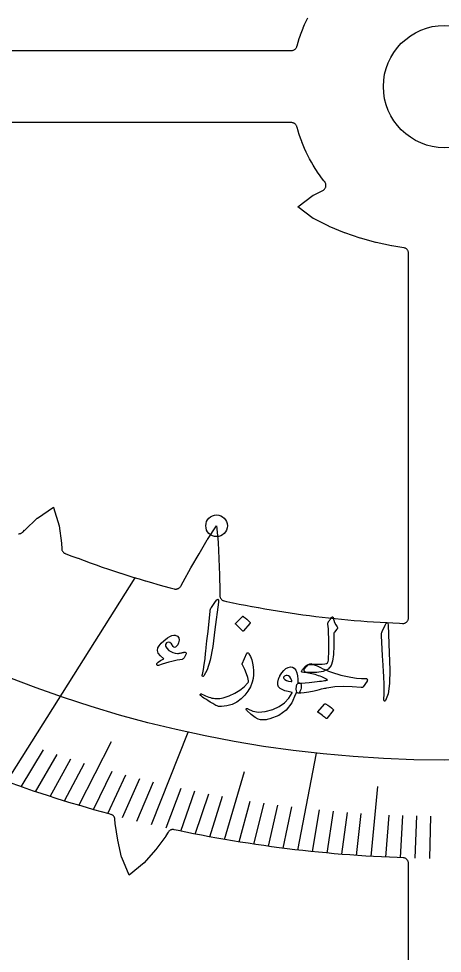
# Model space of a CAD drawing. Header units: millimetres. Extents: x -79 to 79, y -79 to 79.
# Drawn here: x -18.73 to -0.1, y -38.11 to 2.98 of the extents above; entities that cross this region are included whole.
import ezdxf

# ---------------------------------------------------------------- set-up
doc = ezdxf.new("R2010")
doc.units = ezdxf.units.MM
for name, color, linetype in [('CUT_INNER', 6, 'Continuous'), ('ENGRAVE', 7, 'Continuous'), ('ENGRAVE_FINE', 8, 'Continuous'), ('TEXT', 5, 'Continuous')]:
    doc.layers.add(name, color=color, linetype=linetype)

msp = doc.modelspace()

# ---------------------------------------------------------------- linework, layer by layer
at = {"layer": 'CUT_INNER'}
for points in [[(-28.4302, 1.584), (-6.7365, 1.584), (-6.7113, 1.5853), (-6.6864, 1.5891), (-6.6619, 1.5954), (-6.6383, 1.6041), (-6.6156, 1.6152), (-6.5941, 1.6285), (-6.5741, 1.6439), (-6.5558, 1.6613), (-6.5393, 1.6804), (-6.5248, 1.701), (-6.5125, 1.7231), (-6.5024, 1.7462), (-6.4948, 1.7703), (-6.4885, 1.794), (-6.4877, 1.797), (-6.4425, 1.9527), (-6.4417, 1.9557), (-6.3927, 2.1102), (-6.3917, 2.1132), (-6.339, 2.2665), (-6.3379, 2.2694), (-6.2814, 2.4214), (-6.2803, 2.4242), (-6.2201, 2.5748), (-6.219, 2.5776), (-6.1551, 2.7267), (-6.1538, 2.7295), (-6.0863, 2.8769), (-6.085, 2.8797), (-6.0139, 3.0254)], [(-18.7308, -19.6595), (-18.7067, -19.6592), (-18.6827, -19.6565), (-18.6591, -19.6515), (-18.6361, -19.6443), (-18.6138, -19.6349), (-18.5926, -19.6234), (-18.5726, -19.6099), (-18.554, -19.5946), (-18.537, -19.5775), (-18.4717, -19.5054), (-18.4649, -19.4985), (-17.9111, -18.9748), (-17.9072, -18.9713), (-17.903, -18.9683), (-17.2005, -18.4979), (-17.1955, -18.4949), (-17.1936, -18.5003), (-16.9489, -19.3096), (-16.9476, -19.3147), (-16.9468, -19.3198), (-16.8509, -20.076), (-16.8501, -20.0857), (-16.8392, -20.3083), (-16.8369, -20.3321), (-16.8323, -20.3557), (-16.8255, -20.3786), (-16.8165, -20.4009), (-16.8054, -20.4221), (-16.7924, -20.4422), (-16.7774, -20.461), (-16.7608, -20.4782), (-16.7426, -20.4938), (-16.7229, -20.5075), (-16.7021, -20.5193), (-16.6802, -20.5291), (-16.6538, -20.5394), (-16.6524, -20.5399), (-16.3886, -20.6407), (-16.3872, -20.6413), (-16.1228, -20.7405), (-16.1213, -20.741), (-15.8563, -20.8386), (-15.8549, -20.8391), (-15.5893, -20.9351), (-15.5879, -20.9356), (-15.3217, -21.0299), (-15.3203, -21.0304), (-15.0535, -21.1231), (-15.0521, -21.1236), (-14.7848, -21.2146), (-14.7833, -21.2151), (-14.5154, -21.3045), (-14.514, -21.305), (-14.2456, -21.3928), (-14.2441, -21.3932), (-13.9752, -21.4793), (-13.9737, -21.4798), (-13.7043, -21.5643), (-13.7028, -21.5647), (-13.4328, -21.6475), (-13.4313, -21.648), (-13.1609, -21.7291), (-13.1594, -21.7295), (-12.8884, -21.809), (-12.887, -21.8094), (-12.6155, -21.8873), (-12.614, -21.8877), (-12.3421, -21.9638), (-12.3406, -21.9642), (-12.0682, -22.0387), (-12.0667, -22.0391), (-11.8881, -22.0868), (-11.865, -22.0918), (-11.8414, -22.0946), (-11.8178, -22.0952), (-11.7941, -22.0935), (-11.7708, -22.0896), (-11.7479, -22.0835), (-11.7257, -22.0752), (-11.7044, -22.0649), (-11.6841, -22.0527), (-11.6651, -22.0385), (-11.6475, -22.0226), (-11.6315, -22.0052), (-11.6172, -21.9863), (-11.6048, -21.9661), (-11.5031, -21.782), (-11.1527, -21.1596), (-10.7972, -20.5385), (-10.7965, -20.5374), (-10.4357, -19.9221), (-10.4317, -19.9158), (-10.0297, -19.3159), (-10.0266, -19.3117), (-10.0257, -19.3173), (-9.954, -20.0355), (-9.9535, -20.0429), (-9.9253, -20.7556), (-9.9252, -20.7569), (-9.9045, -21.4706), (-9.8888, -22.1843), (-9.8862, -22.3733), (-9.8847, -22.3973), (-9.881, -22.421), (-9.8749, -22.4442), (-9.8667, -22.4668), (-9.8563, -22.4884), (-9.8439, -22.509), (-9.8296, -22.5283), (-9.8135, -22.5461), (-9.7958, -22.5623), (-9.7766, -22.5767), (-9.7561, -22.5892), (-9.7345, -22.5997), (-9.712, -22.6081), (-9.6888, -22.6143), (-9.5842, -22.6367), (-9.5827, -22.637), (-9.3063, -22.6947), (-9.3048, -22.695), (-9.028, -22.7509), (-9.0265, -22.7512), (-8.7494, -22.8055), (-8.7478, -22.8058), (-8.4704, -22.8583), (-8.4689, -22.8586), (-8.1911, -22.9094), (-8.1896, -22.9097), (-7.9115, -22.9588), (-7.91, -22.9591), (-7.6316, -23.0065), (-7.6301, -23.0068), (-7.3515, -23.0525), (-7.3499, -23.0527), (-7.071, -23.0967), (-7.0695, -23.097), (-6.7903, -23.1393), (-6.7888, -23.1395), (-6.5093, -23.1801), (-6.5078, -23.1803), (-6.2281, -23.2191), (-6.2266, -23.2193), (-5.9466, -23.2565), (-5.9451, -23.2567), (-5.665, -23.2921), (-5.6634, -23.2923), (-5.3831, -23.326), (-5.3815, -23.3262), (-5.101, -23.3582), (-5.0995, -23.3583), (-4.8187, -23.3886), (-4.8172, -23.3888), (-4.5362, -23.4173), (-4.5347, -23.4175), (-4.2536, -23.4443), (-4.2521, -23.4444), (-3.9708, -23.4695), (-3.9693, -23.4696), (-3.6878, -23.493), (-3.6863, -23.4931), (-3.4048, -23.5148), (-3.4032, -23.5149), (-3.1215, -23.5348), (-3.12, -23.5349), (-2.8382, -23.5531), (-2.8367, -23.5532), (-2.5548, -23.5696), (-2.5532, -23.5697), (-2.2712, -23.5844), (-2.2697, -23.5845), (-1.9876, -23.5975), (-1.9861, -23.5975), (-1.844, -23.6032), (-1.8188, -23.603), (-1.7938, -23.6002), (-1.7692, -23.5949), (-1.7453, -23.5871), (-1.7222, -23.577), (-1.7003, -23.5647), (-1.6798, -23.5502), (-1.6608, -23.5337), (-1.6435, -23.5154), (-1.6282, -23.4954), (-1.615, -23.474), (-1.604, -23.4514), (-1.5953, -23.4278), (-1.589, -23.4034), (-1.5853, -23.3785), (-1.584, -23.3534), (-1.584, -7.3314), (-1.5853, -7.3062), (-1.5891, -7.2812), (-1.5954, -7.2567), (-1.6042, -7.233), (-1.6153, -7.2103), (-1.6286, -7.1889), (-1.6441, -7.1689), (-1.6615, -7.1505), (-1.6806, -7.134), (-1.7013, -7.1195), (-1.7234, -7.1072), (-1.7466, -7.0972), (-1.7707, -7.0896), (-1.7954, -7.0844), (-2.3217, -7.0022), (-2.3286, -7.0009), (-3.0104, -6.855), (-3.0173, -6.8533), (-3.699, -6.6658), (-3.7061, -6.6636), (-4.3875, -6.4317), (-4.395, -6.4289), (-5.0755, -6.1473), (-5.0843, -6.1433), (-5.764, -5.7982), (-5.7685, -5.7957), (-5.7729, -5.7928), (-6.4524, -5.2898), (-6.4569, -5.2861), (-6.4524, -5.2825), (-5.7729, -4.7795), (-5.7685, -4.7766), (-5.764, -4.774), (-5.3534, -4.5656), (-5.332, -4.5534), (-5.3119, -4.5391), (-5.2933, -4.5229), (-5.2764, -4.5049), (-5.2613, -4.4854), (-5.2482, -4.4645), (-5.2373, -4.4424), (-5.2286, -4.4193), (-5.2222, -4.3955), (-5.2182, -4.3712), (-5.2166, -4.3466), (-5.2174, -4.322), (-5.2207, -4.2975), (-5.2263, -4.2735), (-5.2343, -4.2502), (-5.2445, -4.2278), (-5.2569, -4.2064), (-5.2714, -4.1865), (-5.3062, -4.1429), (-5.3081, -4.1405), (-5.4063, -4.0115), (-5.4081, -4.009), (-5.5031, -3.8776), (-5.5048, -3.8751), (-5.5966, -3.7414), (-5.5983, -3.7388), (-5.6867, -3.6029), (-5.6884, -3.6003), (-5.7734, -3.4622), (-5.775, -3.4596), (-5.8567, -3.3195), (-5.8582, -3.3168), (-5.9364, -3.1748), (-5.9378, -3.1721), (-6.0125, -3.0281), (-6.0139, -3.0254), (-6.085, -2.8797), (-6.0863, -2.8769), (-6.1538, -2.7295), (-6.1551, -2.7267), (-6.219, -2.5776), (-6.2201, -2.5748), (-6.2803, -2.4242), (-6.2814, -2.4214), (-6.3379, -2.2694), (-6.339, -2.2665), (-6.3917, -2.1132), (-6.3927, -2.1102), (-6.4417, -1.9557), (-6.4425, -1.9527), (-6.4877, -1.797), (-6.4885, -1.794), (-6.4948, -1.7703), (-6.5024, -1.7462), (-6.5125, -1.7231), (-6.5248, -1.701), (-6.5393, -1.6804), (-6.5558, -1.6613), (-6.5741, -1.6439), (-6.5941, -1.6285), (-6.6156, -1.6152), (-6.6383, -1.6041), (-6.6619, -1.5954), (-6.6864, -1.5891), (-6.7113, -1.5853), (-6.7365, -1.584), (-28.4302, -1.584)], [(-1.584, -49.9645), (-1.584, -34.1564), (-1.5852, -34.1324), (-1.5886, -34.1086), (-1.5943, -34.0853), (-1.6022, -34.0627), (-1.6123, -34.0409), (-1.6244, -34.0201), (-1.6384, -34.0007), (-1.6543, -33.9826), (-1.6718, -33.9662), (-1.6908, -33.9515), (-1.7111, -33.9387), (-1.7325, -33.9279), (-1.7549, -33.9192), (-1.778, -33.9127), (-1.8016, -33.9085), (-1.8256, -33.9065), (-2.0813, -33.8979), (-2.4282, -33.8841), (-2.7749, -33.8681), (-3.1215, -33.85), (-3.468, -33.8298), (-3.8144, -33.8074), (-4.1606, -33.783), (-4.5067, -33.7564), (-4.8526, -33.7277), (-5.1984, -33.6968), (-5.5439, -33.6639), (-5.8892, -33.6288), (-6.2343, -33.5916), (-6.5792, -33.5523), (-6.9238, -33.5109), (-7.2681, -33.4673), (-7.6122, -33.4217), (-7.956, -33.3739), (-8.2995, -33.324), (-8.6427, -33.2721), (-8.9855, -33.218), (-9.3281, -33.1618), (-9.6702, -33.1035), (-10.012, -33.0431), (-10.3535, -32.9806), (-10.6945, -32.9161), (-11.0351, -32.8494), (-11.3754, -32.7806), (-11.7152, -32.7098), (-11.8912, -32.672), (-11.9161, -32.6679), (-11.9412, -32.6664), (-11.9663, -32.6674), (-11.9913, -32.671), (-12.0157, -32.677), (-12.0394, -32.6854), (-12.0622, -32.6962), (-12.0837, -32.7093), (-12.1038, -32.7244), (-12.1223, -32.7415), (-12.139, -32.7603), (-12.1537, -32.7807), (-12.261, -32.9468), (-12.2655, -32.9534), (-12.704, -33.5451), (-12.7101, -33.5526), (-13.2099, -34.1281), (-13.2135, -34.1319), (-13.2174, -34.1354), (-13.8704, -34.6724), (-13.8751, -34.6758), (-13.8775, -34.6706), (-14.2003, -33.8892), (-14.2021, -33.8843), (-14.2035, -33.8793), (-14.373, -33.1361), (-14.3748, -33.1266), (-14.4826, -32.3981), (-14.4835, -32.3901), (-14.4977, -32.2183), (-14.5008, -32.1949), (-14.506, -32.1719), (-14.5134, -32.1495), (-14.5229, -32.1279), (-14.5343, -32.1072), (-14.5477, -32.0878), (-14.5628, -32.0697), (-14.5796, -32.0531), (-14.5979, -32.0382), (-14.6175, -32.025), (-14.6382, -32.0138), (-14.6599, -32.0045), (-14.6824, -31.9974), (-14.7519, -31.9788), (-15.0867, -31.8873), (-15.4209, -31.7937), (-15.7546, -31.698), (-16.0877, -31.6003), (-16.4201, -31.5006), (-16.752, -31.3988), (-17.0832, -31.295), (-17.4137, -31.1892), (-17.7437, -31.0813), (-18.0729, -30.9715), (-18.4015, -30.8595), (-18.7293, -30.7456), (-19.0565, -30.6297)]]:
    msp.add_lwpolyline(points, dxfattribs=at)
msp.add_circle((0, 0), 2.69, dxfattribs=at)
at = {"layer": 'ENGRAVE'}
for points in [[(-19.2515, -30.5596), (-13.6042, -21.5952)], [(-12.8867, -32.4488), (-11.2714, -28.3815)], [(-6.458, -33.5663), (-5.6385, -29.3067)]]:
    msp.add_lwpolyline(points, dxfattribs=at)
for centre, radius in [((0, 22.6319), 52.2438), ((-10.0264, -19.311), 0.4752)]:
    msp.add_circle(centre, radius, dxfattribs=at)
at = {"layer": 'ENGRAVE_FINE'}
for points in [[(-18.619, -30.7842), (-17.6379, -29.1621)], [(-16.0796, -31.6027), (-14.6538, -28.8006)], [(-17.9856, -31.0008), (-17.0356, -29.3633)], [(-17.3512, -31.2094), (-16.4325, -29.557)], [(-16.7158, -31.41), (-15.8288, -29.7433)], [(-15.4425, -31.7876), (-14.6196, -30.0936)], [(-14.8046, -31.9645), (-14.0141, -30.2578)], [(-9.678, -33.1022), (-8.8054, -30.1175)], [(-14.166, -32.1337), (-13.4082, -30.4146)], [(-13.5267, -32.2951), (-12.8017, -30.5642)], [(-3.2308, -33.8439), (-2.937, -30.7667)], [(-12.2461, -32.5948), (-11.5875, -30.8418)], [(-11.6049, -32.733), (-10.9798, -30.9699)], [(-10.9631, -32.8637), (-10.3717, -31.0909)], [(-10.3208, -32.9867), (-9.7633, -31.2048)], [(-9.0348, -33.21), (-8.5455, -31.4115)], [(-8.3911, -33.3104), (-7.9362, -31.5043)], [(-7.7471, -33.4032), (-7.3266, -31.5902)], [(-7.1027, -33.4885), (-6.7168, -31.6691)], [(-5.813, -33.6367), (-5.4967, -31.8061)], [(-5.1678, -33.6996), (-4.8863, -31.8643)], [(-4.5223, -33.7551), (-4.2759, -31.9156)], [(-3.8766, -33.8032), (-3.6653, -31.96)], [(-2.5848, -33.8771), (-2.4437, -32.0283)], [(-1.9387, -33.903), (-1.8329, -32.0522)], [(-1.2925, -33.9214), (-1.2219, -32.0693)], [(-0.6463, -33.9325), (-0.611, -32.0795)]]:
    msp.add_lwpolyline(points, dxfattribs=at)
at = {"layer": 'TEXT'}
for points in [[(-10.0751, -22.644), (-10.011, -22.5638), (-9.9685, -22.5401), (-9.9476, -22.5727), (-9.9482, -22.6619), (-10.1008, -23.8779), (-10.1938, -24.6243), (-10.305, -25.2125), (-10.4366, -25.6422), (-10.5895, -25.9129), (-10.6111, -25.9331), (-10.6284, -25.9426), (-10.6416, -25.9417), (-10.6504, -25.9302), (-10.6559, -25.914), (-10.6581, -25.8941), (-10.6568, -25.8705), (-10.6521, -25.8431), (-10.6057, -25.6324), (-10.5664, -25.4067), (-10.534, -25.1661), (-10.5082, -24.9106), (-10.5002, -24.8442), (-10.4804, -24.6642), (-10.4484, -24.3709), (-10.4039, -23.9642), (-10.31, -23.0611), (-10.3018, -23.0138), (-10.2898, -22.9712), (-10.2739, -22.9333), (-10.2542, -22.9)], [(-8.8898, -23.2976), (-8.8827, -23.2926), (-8.8738, -23.2905), (-8.863, -23.2914), (-8.8504, -23.2951), (-8.7666, -23.3511), (-8.6895, -23.4145), (-8.6191, -23.4854), (-8.5553, -23.5638), (-8.5498, -23.5749), (-8.5483, -23.5853), (-8.551, -23.5949), (-8.5579, -23.6038), (-8.8503, -23.9342), (-8.8603, -23.9415), (-8.8714, -23.9416), (-8.8836, -23.9345), (-8.8969, -23.9202), (-8.9084, -23.9079), (-8.9267, -23.8892), (-8.9517, -23.8641), (-8.9835, -23.8326), (-9.0226, -23.7946), (-9.0695, -23.7499), (-9.1242, -23.6985), (-9.1867, -23.6404), (-9.1947, -23.6312), (-9.198, -23.623), (-9.1965, -23.6156), (-9.1904, -23.6093)], [(-5.1024, -25.2139), (-5.098, -25.0703), (-5.0949, -24.9191), (-5.093, -24.7602), (-5.0924, -24.5936), (-5.0931, -24.4188), (-5.0954, -24.235), (-5.0994, -24.0423), (-5.1048, -23.8406), (-5.1392, -23.6313), (-5.1368, -23.6046), (-5.131, -23.5796), (-5.1219, -23.5561), (-5.1093, -23.5344), (-5.102, -23.5233), (-5.0916, -23.5087), (-5.0781, -23.4908), (-5.0616, -23.4694), (-5.0424, -23.4443), (-5.0206, -23.415), (-4.9963, -23.3817), (-4.9695, -23.3442), (-4.9602, -23.332), (-4.9495, -23.3238), (-4.9375, -23.3194), (-4.9241, -23.319), (-4.9135, -23.3226), (-4.9052, -23.331), (-4.8992, -23.3442), (-4.8954, -23.3621), (-4.8735, -23.4631), (-4.8381, -23.5623), (-4.7891, -23.6598), (-4.7266, -23.7554), (-4.7111, -23.782), (-4.7068, -23.8075), (-4.7138, -23.8318), (-4.732, -23.855), (-4.8466, -23.9884), (-4.8565, -24.0053), (-4.864, -24.028), (-4.869, -24.0565), (-4.8717, -24.091), (-4.8687, -24.5815), (-4.8876, -24.9734), (-4.9294, -25.2664), (-4.9947, -25.4607), (-5.1241, -25.6102), (-5.3328, -25.7113), (-5.6206, -25.763), (-5.9872, -25.7639), (-6.1203, -25.7397), (-6.181, -25.6893), (-6.1693, -25.6129), (-6.0857, -25.5106), (-6.0717, -25.4974), (-6.058, -25.4846), (-6.0448, -25.4719), (-6.0318, -25.4596), (-6.0193, -25.4475), (-6.007, -25.4357), (-5.9952, -25.4242), (-5.9836, -25.4129), (-5.9562, -25.3922), (-5.9246, -25.3788), (-5.8891, -25.3728), (-5.8494, -25.3742), (-5.6729, -25.3898), (-5.5165, -25.3961), (-5.3802, -25.3934), (-5.2642, -25.3818), (-5.1975, -25.3643), (-5.1483, -25.3305), (-5.1166, -25.2803), (-5.1024, -25.2139)], [(-2.6154, -23.6777), (-2.5651, -23.5882), (-2.527, -23.5578), (-2.5011, -23.5867), (-2.4872, -23.6747), (-2.4411, -24.8994), (-2.412, -25.651), (-2.4266, -26.2495), (-2.4869, -26.6948), (-2.594, -26.9867), (-2.612, -27.0101), (-2.6276, -27.0224), (-2.6407, -27.0235), (-2.6513, -27.0136), (-2.6594, -26.9985), (-2.6647, -26.9792), (-2.6672, -26.9557), (-2.667, -26.928), (-2.6554, -26.7125), (-2.6531, -26.4834), (-2.6601, -26.2408), (-2.676, -25.9845), (-2.6788, -25.9176), (-2.6884, -25.7368), (-2.7043, -25.4422), (-2.7262, -25.0336), (-2.7797, -24.1272), (-2.7793, -24.0792), (-2.7742, -24.0352), (-2.7647, -23.9953), (-2.7506, -23.9593)], [(-11.4561, -25.1114), (-11.4772, -25.1415), (-11.4987, -25.1652), (-11.5206, -25.1823), (-11.5429, -25.193), (-11.6446, -25.2055), (-11.7541, -25.2236), (-11.8712, -25.2473), (-11.9962, -25.2765), (-12.129, -25.3114), (-12.2699, -25.3524), (-12.419, -25.3993), (-12.5763, -25.452), (-12.6024, -25.4567), (-12.6243, -25.4549), (-12.6417, -25.4464), (-12.6548, -25.4314), (-12.6579, -25.4257), (-12.6599, -25.421), (-12.6609, -25.4172), (-12.6608, -25.4143), (-12.6492, -25.3614), (-12.593, -25.3008), (-12.4924, -25.2325), (-12.3479, -25.1562), (-12.5002, -25.0332), (-12.5948, -24.9126), (-12.632, -24.7948), (-12.612, -24.6799), (-12.5583, -24.5824), (-12.4679, -24.4772), (-12.3411, -24.3641), (-12.1783, -24.2429), (-12.0765, -24.1814), (-11.9877, -24.1416), (-11.9115, -24.1234), (-11.8479, -24.127), (-11.7471, -24.1705), (-11.6881, -24.2391), (-11.6708, -24.3333), (-11.6955, -24.4529), (-11.7121, -24.4956), (-11.7357, -24.5379), (-11.7663, -24.5797), (-11.8038, -24.621), (-11.8403, -24.6501), (-11.8736, -24.6588), (-11.9036, -24.6471), (-11.9305, -24.6149), (-12.0105, -24.5069), (-12.0861, -24.4455), (-12.1575, -24.4306), (-12.225, -24.4624), (-12.2712, -24.5289), (-12.2698, -24.6051), (-12.2206, -24.6912), (-12.1234, -24.7869), (-12.0441, -24.8425), (-11.9545, -24.8837), (-11.8549, -24.9106), (-11.7452, -24.9231), (-11.708, -24.9223), (-11.668, -24.9177), (-11.6251, -24.9093), (-11.5793, -24.8971), (-11.555, -24.8907), (-11.5314, -24.885), (-11.5087, -24.8801), (-11.4869, -24.8759), (-11.4662, -24.8728), (-11.4471, -24.8708), (-11.4296, -24.87), (-11.4137, -24.8705), (-11.3762, -24.8811), (-11.3592, -24.9053), (-11.3628, -24.9432), (-11.387, -24.9947)], [(-8.6896, -24.9118), (-8.6852, -24.9034), (-8.6806, -24.897), (-8.6757, -24.8925), (-8.6705, -24.89), (-8.6567, -24.8912), (-8.6411, -24.9004), (-8.6238, -24.9175), (-8.6048, -24.9424), (-8.5352, -25.0647), (-8.4803, -25.2013), (-8.4401, -25.3523), (-8.4147, -25.5176), (-8.4028, -25.6929), (-8.4062, -25.863), (-8.4252, -26.0278), (-8.4599, -26.1874), (-8.541, -26.3914), (-8.6499, -26.5816), (-8.7868, -26.7578), (-8.9521, -26.9199), (-9.141, -27.0592), (-9.348, -27.1623), (-9.5728, -27.229), (-9.8152, -27.259), (-9.8788, -27.2594), (-9.9405, -27.2506), (-10.0005, -27.2326), (-10.0586, -27.2054), (-10.1896, -27.1296), (-10.3073, -27.0598), (-10.4119, -26.9958), (-10.5033, -26.9379), (-10.5813, -26.8861), (-10.6458, -26.8406), (-10.6966, -26.8014), (-10.7339, -26.7686), (-10.7411, -26.7594), (-10.7458, -26.7507), (-10.748, -26.7426), (-10.7477, -26.735), (-10.7447, -26.7258), (-10.74, -26.7176), (-10.7334, -26.7104), (-10.7252, -26.7043), (-10.7154, -26.7003), (-10.7044, -26.6998), (-10.6922, -26.7028), (-10.6788, -26.7092), (-10.5973, -26.7502), (-10.5186, -26.7863), (-10.4428, -26.8175), (-10.3699, -26.8438), (-10.2993, -26.8654), (-10.2303, -26.8824), (-10.1631, -26.8948), (-10.0975, -26.9026), (-10.0312, -26.9058), (-9.9616, -26.9041), (-9.8888, -26.8976), (-9.8127, -26.8862), (-9.7335, -26.8696), (-9.6509, -26.8476), (-9.5652, -26.82), (-9.4762, -26.7868), (-9.2233, -26.6731), (-9.0012, -26.5388), (-8.8098, -26.3843), (-8.6488, -26.2099), (-8.6379, -26.1954), (-8.6303, -26.1778), (-8.626, -26.1571), (-8.625, -26.1332), (-8.6527, -25.9863), (-8.7071, -25.8187), (-8.7878, -25.6304), (-8.8943, -25.4212), (-8.8982, -25.4085), (-8.9, -25.3974), (-8.8995, -25.388), (-8.8968, -25.3802)], [(-5.4602, -25.5354), (-5.3472, -25.5938), (-5.2286, -25.6488), (-5.1044, -25.7002), (-4.9746, -25.7482), (-4.84, -25.7928), (-4.7011, -25.8344), (-4.558, -25.8727), (-4.4108, -25.9079), (-4.1252, -25.9677), (-3.8708, -26.0077), (-3.6479, -26.0283), (-3.4567, -26.0301), (-3.4362, -26.0316), (-3.4197, -26.0377), (-3.4074, -26.0486), (-3.3991, -26.0642), (-3.3951, -26.0822), (-3.3954, -26.1006), (-3.4002, -26.1193), (-3.4093, -26.1384), (-3.5779, -26.391), (-3.5941, -26.4111), (-3.6142, -26.4233), (-3.6382, -26.4278), (-3.6659, -26.4245), (-4.065, -26.3862), (-4.4496, -26.3771), (-4.8205, -26.3977), (-5.1783, -26.4483), (-5.1983, -26.4513), (-5.2326, -26.4582), (-5.2812, -26.4688), (-5.3443, -26.4831), (-5.4218, -26.5011), (-5.5137, -26.5226), (-5.6201, -26.5477), (-5.7411, -26.5762), (-5.9757, -26.6273), (-6.1709, -26.6597), (-6.3264, -26.6739), (-6.4421, -26.6703), (-6.4696, -26.656), (-6.4919, -26.621), (-6.5088, -26.5654), (-6.5204, -26.4891), (-6.5168, -26.3683), (-6.492, -26.2843), (-6.446, -26.237), (-6.379, -26.2263), (-6.2795, -26.2292), (-6.1364, -26.2222), (-5.9497, -26.2052), (-5.7199, -26.1774), (-5.604, -26.1625), (-5.5027, -26.1491), (-5.4158, -26.1374), (-5.3434, -26.1274), (-5.2857, -26.1191), (-5.2429, -26.1126), (-5.2152, -26.1079), (-5.2025, -26.105), (-5.1976, -26.1032), (-5.1933, -26.1016), (-5.1897, -26.1003), (-5.1868, -26.0992), (-5.1842, -26.0984), (-5.1816, -26.0979), (-5.1791, -26.0977), (-5.1766, -26.0978), (-5.1605, -26.092), (-5.1538, -26.0852), (-5.1565, -26.0774), (-5.1684, -26.0686), (-5.2219, -26.0364), (-5.2786, -26.006), (-5.3386, -25.9774), (-5.4018, -25.9505), (-5.4683, -25.9251), (-5.538, -25.9007), (-5.611, -25.8774), (-5.6871, -25.8552), (-5.762, -25.8348), (-5.8362, -25.8162), (-5.9096, -25.7995), (-5.9822, -25.7846), (-6.0536, -25.7719), (-6.1231, -25.7619), (-6.1907, -25.7546), (-6.2565, -25.7499), (-6.2732, -25.7455), (-6.2838, -25.7376), (-6.2882, -25.726), (-6.2866, -25.7108), (-6.2748, -25.685), (-6.2612, -25.6601), (-6.2458, -25.636), (-6.2288, -25.6128), (-6.2101, -25.5898), (-6.1902, -25.5663), (-6.169, -25.5423), (-6.1465, -25.5179), (-6.0983, -25.4723), (-6.0516, -25.4383), (-6.0064, -25.416), (-5.9628, -25.4055), (-5.8556, -25.4042), (-5.7362, -25.4255), (-5.6045, -25.4693), (-5.4602, -25.5354)], [(-6.5499, -26.7113), (-6.7229, -27.1019), (-6.9699, -27.4147), (-7.2915, -27.6485), (-7.6878, -27.8021), (-7.7422, -27.8153), (-7.7956, -27.8265), (-7.8481, -27.8355), (-7.8997, -27.8424), (-7.9499, -27.847), (-7.9984, -27.849), (-8.0452, -27.8483), (-8.0903, -27.845), (-8.1986, -27.8121), (-8.3363, -27.733), (-8.5027, -27.6076), (-8.6972, -27.4356), (-8.7172, -27.4122), (-8.7277, -27.3911), (-8.7287, -27.3723), (-8.7202, -27.3557), (-8.7057, -27.3444), (-8.6887, -27.341), (-8.6691, -27.3457), (-8.647, -27.3583), (-8.4332, -27.4672), (-8.1796, -27.5089), (-7.887, -27.4829), (-7.5568, -27.3886), (-7.2811, -27.2611), (-7.046, -27.0971), (-6.8514, -26.897), (-6.697, -26.6614), (-6.6967, -26.6523), (-6.6986, -26.6449), (-6.7026, -26.639), (-6.7088, -26.6347), (-6.8806, -26.6009), (-7.0251, -26.5604), (-7.1422, -26.5133), (-7.232, -26.4599), (-7.2969, -26.3879), (-7.3305, -26.2967), (-7.3331, -26.1861), (-7.3047, -26.0562), (-7.2993, -26.0392), (-7.2932, -26.022), (-7.2865, -26.0046), (-7.2791, -25.987), (-7.271, -25.9689), (-7.2621, -25.9499), (-7.2525, -25.9301), (-7.2421, -25.9094), (-7.1631, -25.7773), (-7.0755, -25.6709), (-6.9795, -25.5902), (-6.8749, -25.5351), (-6.7727, -25.5112), (-6.684, -25.5242), (-6.6085, -25.5742), (-6.5461, -25.6613), (-6.4967, -25.7773), (-6.4648, -25.9085), (-6.4505, -26.0549), (-6.4538, -26.2165), (-6.444, -26.2176), (-6.4344, -26.2184), (-6.4251, -26.2189), (-6.4161, -26.2189), (-6.407, -26.219), (-6.3977, -26.2195), (-6.3882, -26.2202), (-6.3783, -26.2214), (-6.3456, -26.2329), (-6.3221, -26.2576), (-6.308, -26.2955), (-6.3032, -26.3467), (-6.3055, -26.4019), (-6.3136, -26.4571), (-6.3273, -26.5121), (-6.3468, -26.5671), (-6.3693, -26.6147), (-6.3918, -26.6479), (-6.4144, -26.6666), (-6.437, -26.6709), (-6.5327, -26.6583), (-6.5345, -26.6672), (-6.538, -26.679), (-6.5431, -26.6937), (-6.5499, -26.7113)], [(-6.7155, -26.1259), (-6.7553, -26.0283), (-6.8035, -25.9565), (-6.8602, -25.9105), (-6.9255, -25.8902), (-6.967, -25.8949), (-7.005, -25.9064), (-7.0396, -25.9247), (-7.0708, -25.9498), (-7.0817, -25.9639), (-7.0854, -25.9804), (-7.0818, -25.9991), (-7.0709, -26.0202), (-7.0261, -26.0723), (-6.9562, -26.1135), (-6.8611, -26.1437), (-6.7409, -26.1626), (-6.7281, -26.1619), (-6.7196, -26.1555), (-6.7154, -26.1435), (-6.7155, -26.1259)], [(-5.278, -27.1491), (-5.2709, -27.1436), (-5.2617, -27.1408), (-5.2501, -27.1408), (-5.2363, -27.1435), (-5.1415, -27.1928), (-5.0532, -27.2501), (-4.9712, -27.3152), (-4.8957, -27.3884), (-4.8887, -27.3991), (-4.8861, -27.4094), (-4.888, -27.4192), (-4.8944, -27.4286), (-5.1733, -27.7811), (-5.1832, -27.7892), (-5.195, -27.7902), (-5.2087, -27.7841), (-5.2242, -27.7709), (-5.2377, -27.7595), (-5.2589, -27.7422), (-5.288, -27.7191), (-5.3249, -27.6902), (-5.3702, -27.6553), (-5.4246, -27.6144), (-5.4879, -27.5675), (-5.5602, -27.5144), (-5.5696, -27.5058), (-5.5739, -27.4978), (-5.573, -27.4904), (-5.5671, -27.4835)]]:
    msp.add_lwpolyline(points, close=True, dxfattribs=at)

doc.saveas('drawing.dxf')
